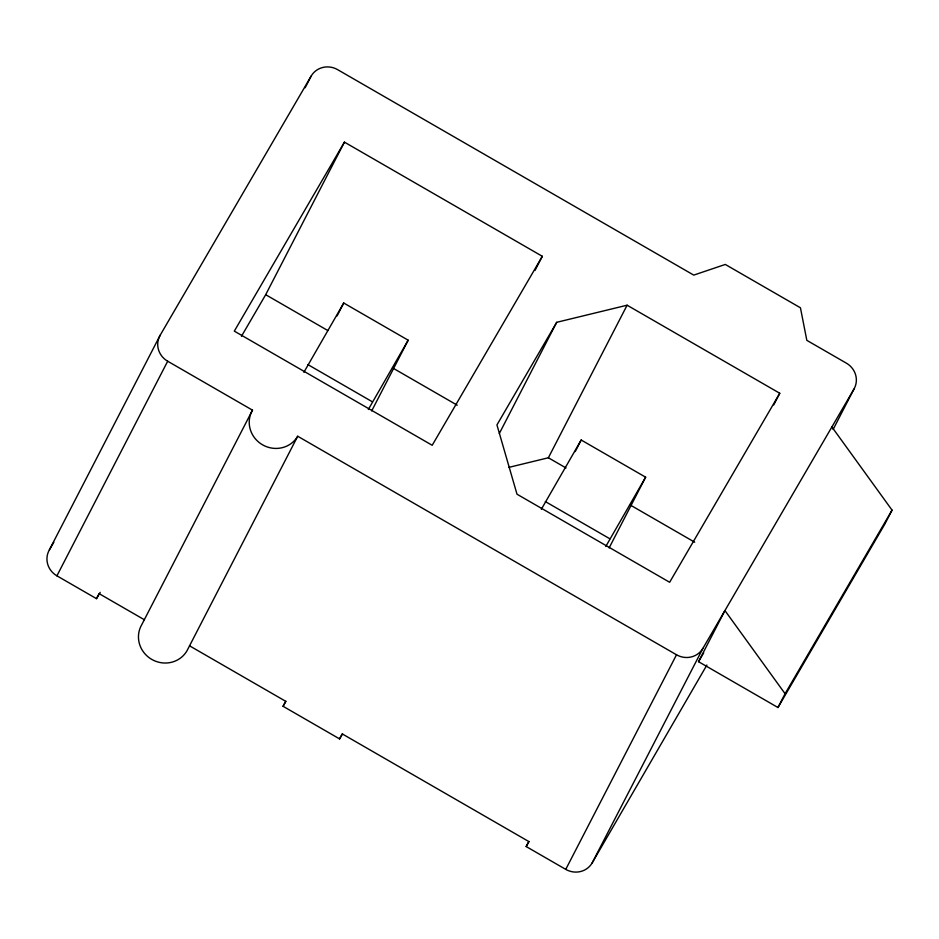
<?xml version="1.0" encoding="UTF-8"?>
<svg xmlns="http://www.w3.org/2000/svg" width="939" height="939" viewBox="0 0 939 939"><rect width="100%" height="100%" fill="white"/><g stroke="black" fill="none" stroke-linecap="round" stroke-linejoin="round"><path stroke-width="1.41" d="M100.18 592.345L96.494 598.659L56.915 575.83A19.578 18.745 27.3 0 1 49.391 549.843L160.158 335.246L311.173 76.047A19.578 18.745 27.3 0 1 337.571 69.627L693.745 275.104L725.295 264.446L800.439 307.792L806.824 340.341L846.391 363.17A19.578 18.745 27.3 0 1 853.915 389.157L833.104 429.475M305.128 87.75L311.173 76.047M56.915 575.83L167.682 361.233A19.578 18.745 27.3 0 1 160.158 335.246M96.494 598.659L99.088 593.636L144.324 619.728M241.464 336.279L265.69 294.693L344.425 142.129L542.308 256.288L534.972 270.502M167.682 361.233L252.485 410.155L141.719 624.752A26.116 25.001 27.3 0 0 151.754 659.401A26.116 25.001 27.3 0 0 186.955 650.844L297.71 436.248L676.514 654.776A19.578 18.745 27.3 0 0 702.912 648.356L853.915 389.157M303.884 372.29L343.733 303.015L408.183 340.2L371.68 410.93M337.089 315.88L343.733 303.015M368.334 409.474L408.183 340.2M342.547 733.864L339.601 738.911L283.062 706.292L285.656 701.269L189.549 645.821M339.601 738.911L342.195 733.875L528.763 841.508L526.169 846.544L565.748 869.373A19.578 18.745 27.3 0 0 592.145 862.953L706.891 665.047M499.325 433.513L556.71 322.312L627.111 305.21L779.757 393.265L773.748 404.909M508.938 467.352L548.364 457.774L627.111 305.21M541.334 509.278L581.182 440.004L645.633 477.188L609.129 547.918M575.208 451.577L581.182 440.004M605.784 546.463L645.633 477.188M565.748 869.373L676.514 654.776M592.145 862.953L702.912 648.356M698.534 661.69L724.931 610.561L785.086 693.733L777.973 707.525L698.534 661.69L703.698 652.828M831.895 426.952L892.05 510.135L884.937 523.915L777.973 707.525M49.391 549.843L53.828 542.237M344.425 142.129L234.316 331.127L432.198 445.286L542.308 256.288M283.062 706.292L286.008 701.245M556.71 322.312L496.942 424.921L517.002 494.207L669.648 582.274L779.757 393.265M526.169 846.544L529.115 841.497M785.086 693.733L892.05 510.135M265.69 294.693L327.84 330.551M392.525 367.865L457.223 405.19M548.364 457.774L566.029 467.962M630.362 505.076L694.707 542.202M307.863 364.578L372.314 401.763M545.324 501.567L609.775 538.74M297.71 436.248A26.116 25.001 27.3 0 1 262.521 444.804A26.116 25.001 27.3 0 1 252.485 410.155"/></g></svg>
